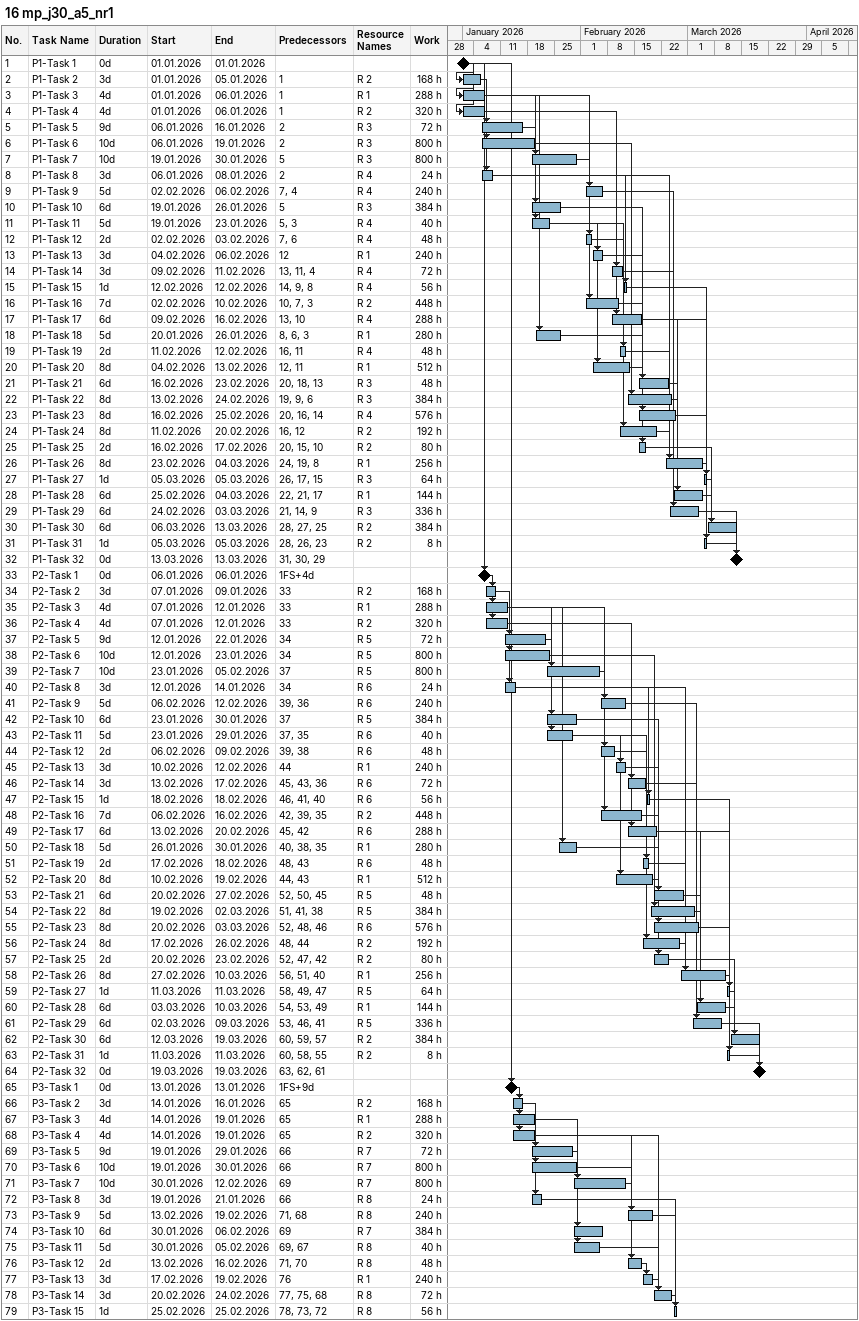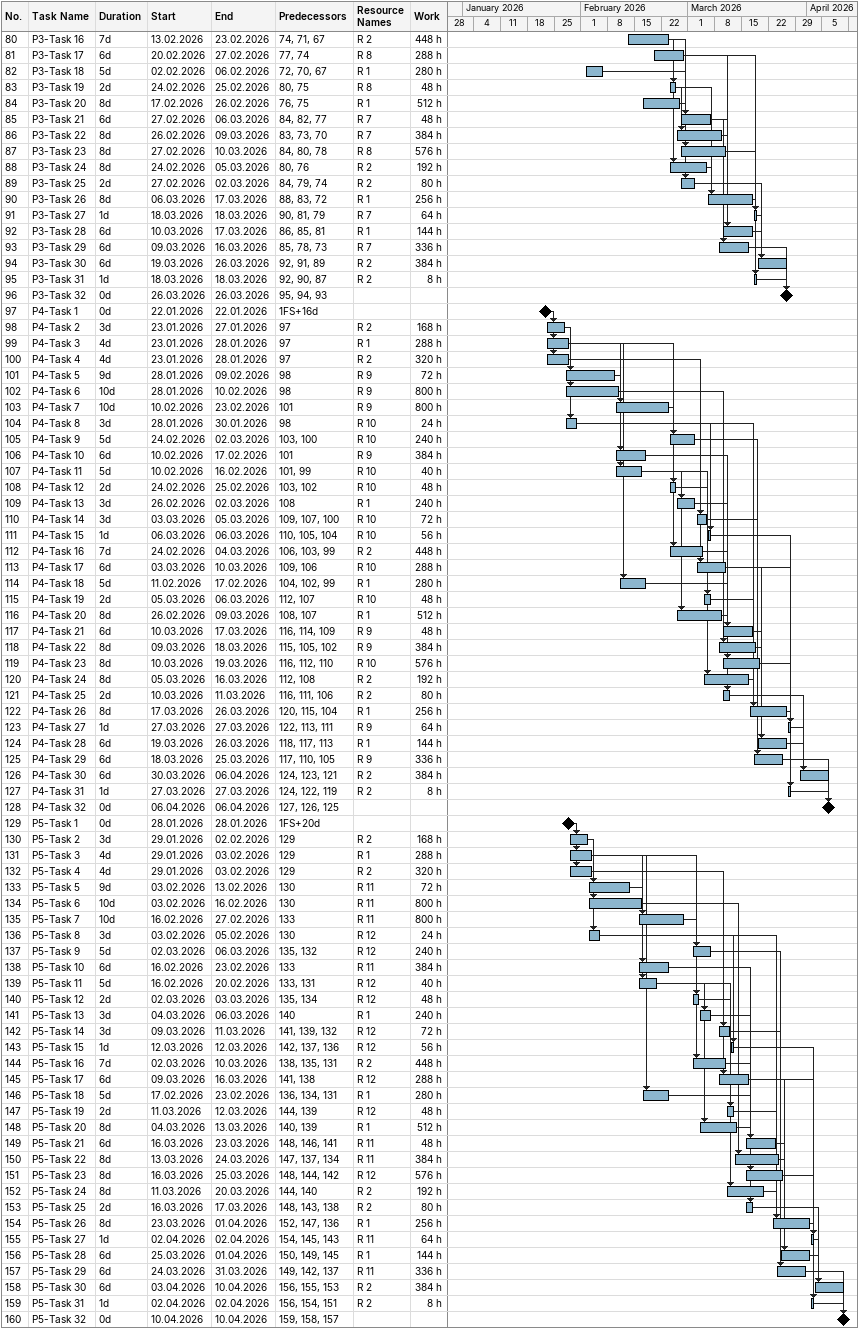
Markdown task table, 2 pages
16 mp_j30_a5_nr1

| ID | Task | Duration | Start | Finish | Predecessors | Resources | Work (h) |
|---|---|---|---|---|---|---|---|
| 1 | P1-Task 1 | 0d | 2026-01-01 | 2026-01-01 |  |  |  |
| 2 | P1-Task 2 | 3d | 2026-01-01 | 2026-01-05 | 1 | R 2 | 168 |
| 3 | P1-Task 3 | 4d | 2026-01-01 | 2026-01-06 | 1 | R 1 | 288 |
| 4 | P1-Task 4 | 4d | 2026-01-01 | 2026-01-06 | 1 | R 2 | 320 |
| 5 | P1-Task 5 | 9d | 2026-01-06 | 2026-01-16 | 2 | R 3 | 72 |
| 6 | P1-Task 6 | 10d | 2026-01-06 | 2026-01-19 | 2 | R 3 | 800 |
| 7 | P1-Task 7 | 10d | 2026-01-19 | 2026-01-30 | 5 | R 3 | 800 |
| 8 | P1-Task 8 | 3d | 2026-01-06 | 2026-01-08 | 2 | R 4 | 24 |
| 9 | P1-Task 9 | 5d | 2026-02-02 | 2026-02-06 | 7, 4 | R 4 | 240 |
| 10 | P1-Task 10 | 6d | 2026-01-19 | 2026-01-26 | 5 | R 3 | 384 |
| 11 | P1-Task 11 | 5d | 2026-01-19 | 2026-01-23 | 5, 3 | R 4 | 40 |
| 12 | P1-Task 12 | 2d | 2026-02-02 | 2026-02-03 | 7, 6 | R 4 | 48 |
| 13 | P1-Task 13 | 3d | 2026-02-04 | 2026-02-06 | 12 | R 1 | 240 |
| 14 | P1-Task 14 | 3d | 2026-02-09 | 2026-02-11 | 13, 11, 4 | R 4 | 72 |
| 15 | P1-Task 15 | 1d | 2026-02-12 | 2026-02-12 | 14, 9, 8 | R 4 | 56 |
| 16 | P1-Task 16 | 7d | 2026-02-02 | 2026-02-10 | 10, 7, 3 | R 2 | 448 |
| 17 | P1-Task 17 | 6d | 2026-02-09 | 2026-02-16 | 13, 10 | R 4 | 288 |
| 18 | P1-Task 18 | 5d | 2026-01-20 | 2026-01-26 | 8, 6, 3 | R 1 | 280 |
| 19 | P1-Task 19 | 2d | 2026-02-11 | 2026-02-12 | 16, 11 | R 4 | 48 |
| 20 | P1-Task 20 | 8d | 2026-02-04 | 2026-02-13 | 12, 11 | R 1 | 512 |
| 21 | P1-Task 21 | 6d | 2026-02-16 | 2026-02-23 | 20, 18, 13 | R 3 | 48 |
| 22 | P1-Task 22 | 8d | 2026-02-13 | 2026-02-24 | 19, 9, 6 | R 3 | 384 |
| 23 | P1-Task 23 | 8d | 2026-02-16 | 2026-02-25 | 20, 16, 14 | R 4 | 576 |
| 24 | P1-Task 24 | 8d | 2026-02-11 | 2026-02-20 | 16, 12 | R 2 | 192 |
| 25 | P1-Task 25 | 2d | 2026-02-16 | 2026-02-17 | 20, 15, 10 | R 2 | 80 |
| 26 | P1-Task 26 | 8d | 2026-02-23 | 2026-03-04 | 24, 19, 8 | R 1 | 256 |
| 27 | P1-Task 27 | 1d | 2026-03-05 | 2026-03-05 | 26, 17, 15 | R 3 | 64 |
| 28 | P1-Task 28 | 6d | 2026-02-25 | 2026-03-04 | 22, 21, 17 | R 1 | 144 |
| 29 | P1-Task 29 | 6d | 2026-02-24 | 2026-03-03 | 21, 14, 9 | R 3 | 336 |
| 30 | P1-Task 30 | 6d | 2026-03-06 | 2026-03-13 | 28, 27, 25 | R 2 | 384 |
| 31 | P1-Task 31 | 1d | 2026-03-05 | 2026-03-05 | 28, 26, 23 | R 2 | 8 |
| 32 | P1-Task 32 | 0d | 2026-03-13 | 2026-03-13 | 31, 30, 29 |  |  |
| 33 | P2-Task 1 | 0d | 2026-01-06 | 2026-01-06 | 1FS+4d |  |  |
| 34 | P2-Task 2 | 3d | 2026-01-07 | 2026-01-09 | 33 | R 2 | 168 |
| 35 | P2-Task 3 | 4d | 2026-01-07 | 2026-01-12 | 33 | R 1 | 288 |
| 36 | P2-Task 4 | 4d | 2026-01-07 | 2026-01-12 | 33 | R 2 | 320 |
| 37 | P2-Task 5 | 9d | 2026-01-12 | 2026-01-22 | 34 | R 5 | 72 |
| 38 | P2-Task 6 | 10d | 2026-01-12 | 2026-01-23 | 34 | R 5 | 800 |
| 39 | P2-Task 7 | 10d | 2026-01-23 | 2026-02-05 | 37 | R 5 | 800 |
| 40 | P2-Task 8 | 3d | 2026-01-12 | 2026-01-14 | 34 | R 6 | 24 |
| 41 | P2-Task 9 | 5d | 2026-02-06 | 2026-02-12 | 39, 36 | R 6 | 240 |
| 42 | P2-Task 10 | 6d | 2026-01-23 | 2026-01-30 | 37 | R 5 | 384 |
| 43 | P2-Task 11 | 5d | 2026-01-23 | 2026-01-29 | 37, 35 | R 6 | 40 |
| 44 | P2-Task 12 | 2d | 2026-02-06 | 2026-02-09 | 39, 38 | R 6 | 48 |
| 45 | P2-Task 13 | 3d | 2026-02-10 | 2026-02-12 | 44 | R 1 | 240 |
| 46 | P2-Task 14 | 3d | 2026-02-13 | 2026-02-17 | 45, 43, 36 | R 6 | 72 |
| 47 | P2-Task 15 | 1d | 2026-02-18 | 2026-02-18 | 46, 41, 40 | R 6 | 56 |
| 48 | P2-Task 16 | 7d | 2026-02-06 | 2026-02-16 | 42, 39, 35 | R 2 | 448 |
| 49 | P2-Task 17 | 6d | 2026-02-13 | 2026-02-20 | 45, 42 | R 6 | 288 |
| 50 | P2-Task 18 | 5d | 2026-01-26 | 2026-01-30 | 40, 38, 35 | R 1 | 280 |
| 51 | P2-Task 19 | 2d | 2026-02-17 | 2026-02-18 | 48, 43 | R 6 | 48 |
| 52 | P2-Task 20 | 8d | 2026-02-10 | 2026-02-19 | 44, 43 | R 1 | 512 |
| 53 | P2-Task 21 | 6d | 2026-02-20 | 2026-02-27 | 52, 50, 45 | R 5 | 48 |
| 54 | P2-Task 22 | 8d | 2026-02-19 | 2026-03-02 | 51, 41, 38 | R 5 | 384 |
| 55 | P2-Task 23 | 8d | 2026-02-20 | 2026-03-03 | 52, 48, 46 | R 6 | 576 |
| 56 | P2-Task 24 | 8d | 2026-02-17 | 2026-02-26 | 48, 44 | R 2 | 192 |
| 57 | P2-Task 25 | 2d | 2026-02-20 | 2026-02-23 | 52, 47, 42 | R 2 | 80 |
| 58 | P2-Task 26 | 8d | 2026-02-27 | 2026-03-10 | 56, 51, 40 | R 1 | 256 |
| 59 | P2-Task 27 | 1d | 2026-03-11 | 2026-03-11 | 58, 49, 47 | R 5 | 64 |
| 60 | P2-Task 28 | 6d | 2026-03-03 | 2026-03-10 | 54, 53, 49 | R 1 | 144 |
| 61 | P2-Task 29 | 6d | 2026-03-02 | 2026-03-09 | 53, 46, 41 | R 5 | 336 |
| 62 | P2-Task 30 | 6d | 2026-03-12 | 2026-03-19 | 60, 59, 57 | R 2 | 384 |
| 63 | P2-Task 31 | 1d | 2026-03-11 | 2026-03-11 | 60, 58, 55 | R 2 | 8 |
| 64 | P2-Task 32 | 0d | 2026-03-19 | 2026-03-19 | 63, 62, 61 |  |  |
| 65 | P3-Task 1 | 0d | 2026-01-13 | 2026-01-13 | 1FS+9d |  |  |
| 66 | P3-Task 2 | 3d | 2026-01-14 | 2026-01-16 | 65 | R 2 | 168 |
| 67 | P3-Task 3 | 4d | 2026-01-14 | 2026-01-19 | 65 | R 1 | 288 |
| 68 | P3-Task 4 | 4d | 2026-01-14 | 2026-01-19 | 65 | R 2 | 320 |
| 69 | P3-Task 5 | 9d | 2026-01-19 | 2026-01-29 | 66 | R 7 | 72 |
| 70 | P3-Task 6 | 10d | 2026-01-19 | 2026-01-30 | 66 | R 7 | 800 |
| 71 | P3-Task 7 | 10d | 2026-01-30 | 2026-02-12 | 69 | R 7 | 800 |
| 72 | P3-Task 8 | 3d | 2026-01-19 | 2026-01-21 | 66 | R 8 | 24 |
| 73 | P3-Task 9 | 5d | 2026-02-13 | 2026-02-19 | 71, 68 | R 8 | 240 |
| 74 | P3-Task 10 | 6d | 2026-01-30 | 2026-02-06 | 69 | R 7 | 384 |
| 75 | P3-Task 11 | 5d | 2026-01-30 | 2026-02-05 | 69, 67 | R 8 | 40 |
| 76 | P3-Task 12 | 2d | 2026-02-13 | 2026-02-16 | 71, 70 | R 8 | 48 |
| 77 | P3-Task 13 | 3d | 2026-02-17 | 2026-02-19 | 76 | R 1 | 240 |
| 78 | P3-Task 14 | 3d | 2026-02-20 | 2026-02-24 | 77, 75, 68 | R 8 | 72 |
| 79 | P3-Task 15 | 1d | 2026-02-25 | 2026-02-25 | 78, 73, 72 | R 8 | 56 |
| 80 | P3-Task 16 | 7d | 2026-02-13 | 2026-02-23 | 74, 71, 67 | R 2 | 448 |
| 81 | P3-Task 17 | 6d | 2026-02-20 | 2026-02-27 | 77, 74 | R 8 | 288 |
| 82 | P3-Task 18 | 5d | 2026-02-02 | 2026-02-06 | 72, 70, 67 | R 1 | 280 |
| 83 | P3-Task 19 | 2d | 2026-02-24 | 2026-02-25 | 80, 75 | R 8 | 48 |
| 84 | P3-Task 20 | 8d | 2026-02-17 | 2026-02-26 | 76, 75 | R 1 | 512 |
| 85 | P3-Task 21 | 6d | 2026-02-27 | 2026-03-06 | 84, 82, 77 | R 7 | 48 |
| 86 | P3-Task 22 | 8d | 2026-02-26 | 2026-03-09 | 83, 73, 70 | R 7 | 384 |
| 87 | P3-Task 23 | 8d | 2026-02-27 | 2026-03-10 | 84, 80, 78 | R 8 | 576 |
| 88 | P3-Task 24 | 8d | 2026-02-24 | 2026-03-05 | 80, 76 | R 2 | 192 |
| 89 | P3-Task 25 | 2d | 2026-02-27 | 2026-03-02 | 84, 79, 74 | R 2 | 80 |
| 90 | P3-Task 26 | 8d | 2026-03-06 | 2026-03-17 | 88, 83, 72 | R 1 | 256 |
| 91 | P3-Task 27 | 1d | 2026-03-18 | 2026-03-18 | 90, 81, 79 | R 7 | 64 |
| 92 | P3-Task 28 | 6d | 2026-03-10 | 2026-03-17 | 86, 85, 81 | R 1 | 144 |
| 93 | P3-Task 29 | 6d | 2026-03-09 | 2026-03-16 | 85, 78, 73 | R 7 | 336 |
| 94 | P3-Task 30 | 6d | 2026-03-19 | 2026-03-26 | 92, 91, 89 | R 2 | 384 |
| 95 | P3-Task 31 | 1d | 2026-03-18 | 2026-03-18 | 92, 90, 87 | R 2 | 8 |
| 96 | P3-Task 32 | 0d | 2026-03-26 | 2026-03-26 | 95, 94, 93 |  |  |
| 97 | P4-Task 1 | 0d | 2026-01-22 | 2026-01-22 | 1FS+16d |  |  |
| 98 | P4-Task 2 | 3d | 2026-01-23 | 2026-01-27 | 97 | R 2 | 168 |
| 99 | P4-Task 3 | 4d | 2026-01-23 | 2026-01-28 | 97 | R 1 | 288 |
| 100 | P4-Task 4 | 4d | 2026-01-23 | 2026-01-28 | 97 | R 2 | 320 |
| 101 | P4-Task 5 | 9d | 2026-01-28 | 2026-02-09 | 98 | R 9 | 72 |
| 102 | P4-Task 6 | 10d | 2026-01-28 | 2026-02-10 | 98 | R 9 | 800 |
| 103 | P4-Task 7 | 10d | 2026-02-10 | 2026-02-23 | 101 | R 9 | 800 |
| 104 | P4-Task 8 | 3d | 2026-01-28 | 2026-01-30 | 98 | R 10 | 24 |
| 105 | P4-Task 9 | 5d | 2026-02-24 | 2026-03-02 | 103, 100 | R 10 | 240 |
| 106 | P4-Task 10 | 6d | 2026-02-10 | 2026-02-17 | 101 | R 9 | 384 |
| 107 | P4-Task 11 | 5d | 2026-02-10 | 2026-02-16 | 101, 99 | R 10 | 40 |
| 108 | P4-Task 12 | 2d | 2026-02-24 | 2026-02-25 | 103, 102 | R 10 | 48 |
| 109 | P4-Task 13 | 3d | 2026-02-26 | 2026-03-02 | 108 | R 1 | 240 |
| 110 | P4-Task 14 | 3d | 2026-03-03 | 2026-03-05 | 109, 107, 100 | R 10 | 72 |
| 111 | P4-Task 15 | 1d | 2026-03-06 | 2026-03-06 | 110, 105, 104 | R 10 | 56 |
| 112 | P4-Task 16 | 7d | 2026-02-24 | 2026-03-04 | 106, 103, 99 | R 2 | 448 |
| 113 | P4-Task 17 | 6d | 2026-03-03 | 2026-03-10 | 109, 106 | R 10 | 288 |
| 114 | P4-Task 18 | 5d | 2026-02-11 | 2026-02-17 | 104, 102, 99 | R 1 | 280 |
| 115 | P4-Task 19 | 2d | 2026-03-05 | 2026-03-06 | 112, 107 | R 10 | 48 |
| 116 | P4-Task 20 | 8d | 2026-02-26 | 2026-03-09 | 108, 107 | R 1 | 512 |
| 117 | P4-Task 21 | 6d | 2026-03-10 | 2026-03-17 | 116, 114, 109 | R 9 | 48 |
| 118 | P4-Task 22 | 8d | 2026-03-09 | 2026-03-18 | 115, 105, 102 | R 9 | 384 |
| 119 | P4-Task 23 | 8d | 2026-03-10 | 2026-03-19 | 116, 112, 110 | R 10 | 576 |
| 120 | P4-Task 24 | 8d | 2026-03-05 | 2026-03-16 | 112, 108 | R 2 | 192 |
| 121 | P4-Task 25 | 2d | 2026-03-10 | 2026-03-11 | 116, 111, 106 | R 2 | 80 |
| 122 | P4-Task 26 | 8d | 2026-03-17 | 2026-03-26 | 120, 115, 104 | R 1 | 256 |
| 123 | P4-Task 27 | 1d | 2026-03-27 | 2026-03-27 | 122, 113, 111 | R 9 | 64 |
| 124 | P4-Task 28 | 6d | 2026-03-19 | 2026-03-26 | 118, 117, 113 | R 1 | 144 |
| 125 | P4-Task 29 | 6d | 2026-03-18 | 2026-03-25 | 117, 110, 105 | R 9 | 336 |
| 126 | P4-Task 30 | 6d | 2026-03-30 | 2026-04-06 | 124, 123, 121 | R 2 | 384 |
| 127 | P4-Task 31 | 1d | 2026-03-27 | 2026-03-27 | 124, 122, 119 | R 2 | 8 |
| 128 | P4-Task 32 | 0d | 2026-04-06 | 2026-04-06 | 127, 126, 125 |  |  |
| 129 | P5-Task 1 | 0d | 2026-01-28 | 2026-01-28 | 1FS+20d |  |  |
| 130 | P5-Task 2 | 3d | 2026-01-29 | 2026-02-02 | 129 | R 2 | 168 |
| 131 | P5-Task 3 | 4d | 2026-01-29 | 2026-02-03 | 129 | R 1 | 288 |
| 132 | P5-Task 4 | 4d | 2026-01-29 | 2026-02-03 | 129 | R 2 | 320 |
| 133 | P5-Task 5 | 9d | 2026-02-03 | 2026-02-13 | 130 | R 11 | 72 |
| 134 | P5-Task 6 | 10d | 2026-02-03 | 2026-02-16 | 130 | R 11 | 800 |
| 135 | P5-Task 7 | 10d | 2026-02-16 | 2026-02-27 | 133 | R 11 | 800 |
| 136 | P5-Task 8 | 3d | 2026-02-03 | 2026-02-05 | 130 | R 12 | 24 |
| 137 | P5-Task 9 | 5d | 2026-03-02 | 2026-03-06 | 135, 132 | R 12 | 240 |
| 138 | P5-Task 10 | 6d | 2026-02-16 | 2026-02-23 | 133 | R 11 | 384 |
| 139 | P5-Task 11 | 5d | 2026-02-16 | 2026-02-20 | 133, 131 | R 12 | 40 |
| 140 | P5-Task 12 | 2d | 2026-03-02 | 2026-03-03 | 135, 134 | R 12 | 48 |
| 141 | P5-Task 13 | 3d | 2026-03-04 | 2026-03-06 | 140 | R 1 | 240 |
| 142 | P5-Task 14 | 3d | 2026-03-09 | 2026-03-11 | 141, 139, 132 | R 12 | 72 |
| 143 | P5-Task 15 | 1d | 2026-03-12 | 2026-03-12 | 142, 137, 136 | R 12 | 56 |
| 144 | P5-Task 16 | 7d | 2026-03-02 | 2026-03-10 | 138, 135, 131 | R 2 | 448 |
| 145 | P5-Task 17 | 6d | 2026-03-09 | 2026-03-16 | 141, 138 | R 12 | 288 |
| 146 | P5-Task 18 | 5d | 2026-02-17 | 2026-02-23 | 136, 134, 131 | R 1 | 280 |
| 147 | P5-Task 19 | 2d | 2026-03-11 | 2026-03-12 | 144, 139 | R 12 | 48 |
| 148 | P5-Task 20 | 8d | 2026-03-04 | 2026-03-13 | 140, 139 | R 1 | 512 |
| 149 | P5-Task 21 | 6d | 2026-03-16 | 2026-03-23 | 148, 146, 141 | R 11 | 48 |
| 150 | P5-Task 22 | 8d | 2026-03-13 | 2026-03-24 | 147, 137, 134 | R 11 | 384 |
| 151 | P5-Task 23 | 8d | 2026-03-16 | 2026-03-25 | 148, 144, 142 | R 12 | 576 |
| 152 | P5-Task 24 | 8d | 2026-03-11 | 2026-03-20 | 144, 140 | R 2 | 192 |
| 153 | P5-Task 25 | 2d | 2026-03-16 | 2026-03-17 | 148, 143, 138 | R 2 | 80 |
| 154 | P5-Task 26 | 8d | 2026-03-23 | 2026-04-01 | 152, 147, 136 | R 1 | 256 |
| 155 | P5-Task 27 | 1d | 2026-04-02 | 2026-04-02 | 154, 145, 143 | R 11 | 64 |
| 156 | P5-Task 28 | 6d | 2026-03-25 | 2026-04-01 | 150, 149, 145 | R 1 | 144 |
| 157 | P5-Task 29 | 6d | 2026-03-24 | 2026-03-31 | 149, 142, 137 | R 11 | 336 |
| 158 | P5-Task 30 | 6d | 2026-04-03 | 2026-04-10 | 156, 155, 153 | R 2 | 384 |
| 159 | P5-Task 31 | 1d | 2026-04-02 | 2026-04-02 | 156, 154, 151 | R 2 | 8 |
| 160 | P5-Task 32 | 0d | 2026-04-10 | 2026-04-10 | 159, 158, 157 |  |  |
